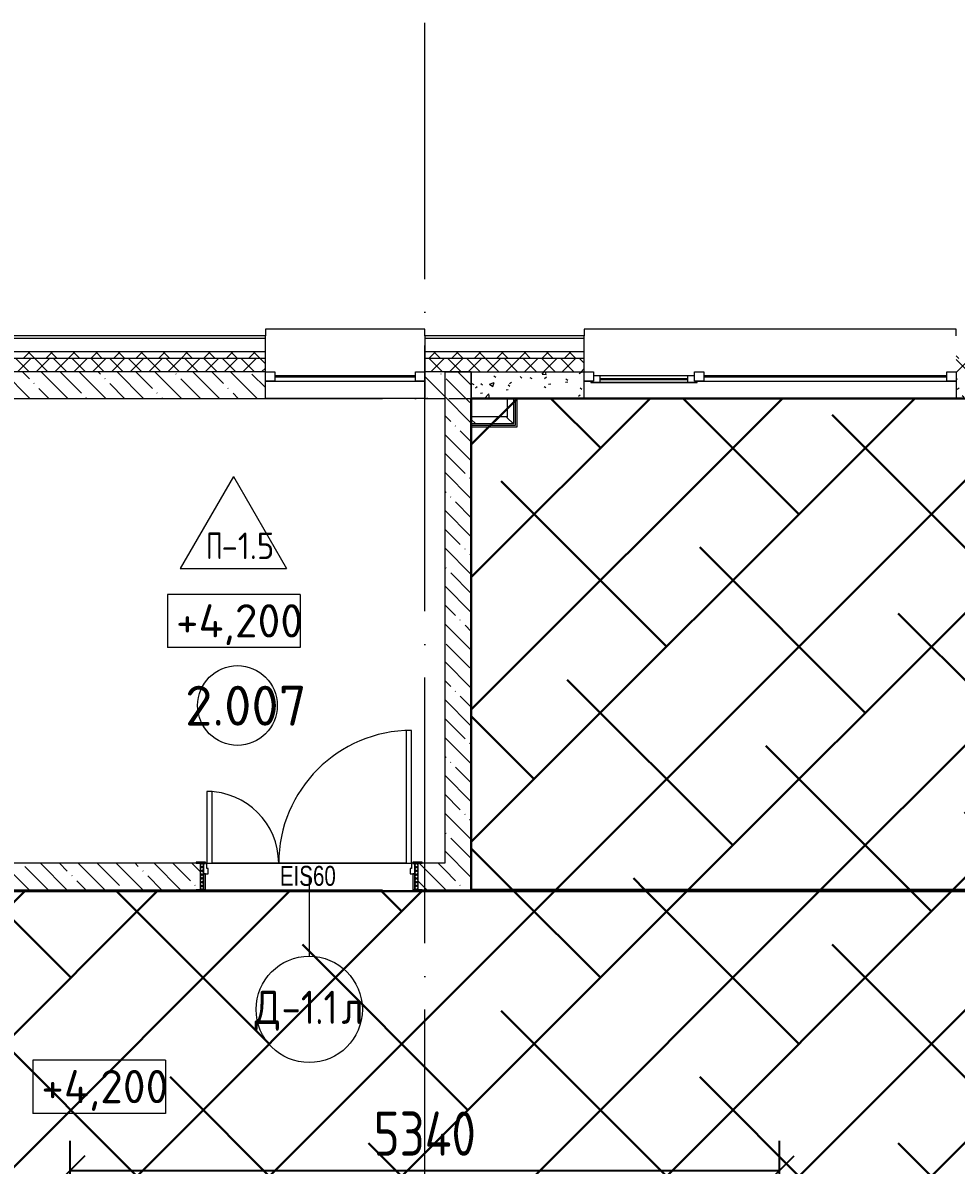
# Model space of a CAD drawing. Header units: millimetres. Extents: x -68946 to 690821, y -552984 to 293768.
# Drawn here: x 5123 to 12149, y -69692 to -61093 of the extents above; entities that cross this region are included whole.
import ezdxf

# ---------------------------------------------------------------- set-up
doc = ezdxf.new("R2010")
doc.units = ezdxf.units.MM
doc.linetypes.add('ADSK_Линия сетки', pattern=[2500, 2000, -250, 0, -250])
doc.layers.get('Defpoints').update_dxf_attribs({"color": 250})
for name, color, linetype, lineweight in [('0) блоки', 250, 'Continuous', 25), ('1.1) Стяжка 5 вып.', 30, 'Continuous', 30), ('1.3) Звуко-изол           5 вып.', 90, 'Continuous', 30), ('A-AREA-____-IDEN', 250, 'Continuous', 9), ('A-DOOR-____-IDEN', 250, 'Continuous', 9), ('A-DOOR-____-MCUT', 250, 'Continuous', 5), ('A-DOOR-____-OTLN', 250, 'Continuous', 5), ('A-DOOR-FRAM-MCUT', 250, 'Continuous', 5), ('A-DOOR-FRAM-OTLN', 250, 'Continuous', 5), ('A-FLOR-____-IDEN', 250, 'Continuous', 9), ('A-FLOR-____-OTLN', 250, 'Continuous', 9), ('A-GLAZ-____-MCUT', 250, 'Continuous', 9), ('A-GLAZ-____-OTLN', 250, 'Continuous', 5), ('A-WALL-____-MCUT', 250, 'Continuous', 13), ('A-WALL-____-PATT', 250, 'Continuous', 13), ('A-WALL-FNSH-MCUT', 250, 'Continuous', 13), ('G-____-____-DIMS', 250, 'Continuous', 9), ('I-WALL-____-OTLN', 250, 'Continuous', 9), ('S-GRID-____-OTLN', 250, 'Continuous', 9)]:
    doc.layers.add(name, color=color, linetype=linetype, lineweight=lineweight)
doc.styles.add('Arial Narrow', font='ARIALN.TTF', dxfattribs={"width": 0.9, "height": 150})
doc.styles.add('GOST Common_1', font='', dxfattribs={"width": 0.9, "height": 250})
doc.styles.add('ISOCPEUR_1', font='isocpeur.ttf', dxfattribs={"width": 0.9, "height": 250})
doc.styles.add('ISOCPEUR_2', font='isocpeur.ttf', dxfattribs={"height": 160})
doc.styles.add('ISOCPEUR_3', font='isocpeur.ttf', dxfattribs={"height": 250})
doc.styles.get("Standard").update_dxf_attribs({"font": 'ГОСТ тип А.ttf'})
doc.styles.get('GOST Common_1').set_extended_font_data('GOST Common')
doc.dimstyles.new('А3', dxfattribs={"dimtxt": 333, "dimasz": 222, "dimexe": 222, "dimexo": 111, "dimgap": 111, "dimtad": 1, "dimtoh": 1, "dimdec": 0, "dimrnd": 0.0015, "dimzin": 0, "dimdsep": 46, "dimtxsty": 'Standard', "dimblk": 'OBLIQUE', "dimcen": 0, "dimclrd": 7, "dimclre": 7, "dimclrt": 7, "dimadec": 0, "dimazin": 0, "dimtfac": 1, "dimtdec": 0, "dimtofl": 0, "dimtmove": 0, "dimatfit": 3, "dimfxl": 1, "dimtolj": 1, "dimtzin": 0, "dimarcsym": 0})
pattern_1 = [(135, (-601.3, -122294.79), (-142.5612, -142.5612), []), (135, (-458.73, -122294.79), (-142.5612, -142.5612), [252.016, -50.403, 3.353, -47.05])]
pattern_2 = [(45, (-601.3, -122294.79), (-141.42136, 141.42136), []), (135, (-601.3, -122294.79), (-141.42136, -141.42136), [])]

# ---------------------------------------------------------------- blocks, each defined once
blk = doc.blocks.new('Дверь_СКБ_2Ст_Внутренняя1 - Н_Д-1_1_1640x2100h_ЛК-42029885-АР1_Маркировочный план 2 этажа С1')
at = {"layer": 'A-DOOR-____-OTLN'}
h = blk.add_hatch(dxfattribs=at)
h.set_pattern_fill('FP_2', color=256, style=0, pattern_type=2)
h.set_pattern_definition([(135, (1481.41, 164.685), (-14.14214, -14.14214), []), (225, (1481.41, 164.685), (14.14214, -14.14214), [])])
h.paths.add_polyline_path([(832.5, -100), (832.5, 100), (807.5, 100), (807.5, -100)])
at = {"layer": 'A-DOOR-FRAM-OTLN'}
h = blk.add_hatch(dxfattribs=at)
h.set_pattern_fill('FP_3', color=256, style=0, pattern_type=2)
h.set_pattern_definition([(45, (-641.384, 164.685), (-14.1421, 14.1421), []), (135, (-641.384, 164.685), (-14.1421, -14.1421), [])])
h.paths.add_polyline_path([(-782.5, -100), (-782.5, 100), (-807.5, 100), (-807.5, -100)])
at = {"layer": 'A-DOOR-____-MCUT'}
for p, q in [((782.5, 1100), (742.5, 1100)), ((742.5, 1100), (742.5, 100)), ((782.5, 100), (782.5, 1100)), ((-757.5, 640), (-757.5, 100)), ((-717.5, 640), (-757.5, 640)), ((-717.5, 100), (-717.5, 640)), ((-757.5, 100), (-717.5, 100)), ((742.5, 100), (782.5, 100))]:
    blk.add_line(p, q, dxfattribs=at)
at = {"layer": 'A-DOOR-____-OTLN'}
for centre, radius, start, end in [((782.5, 100), 1000, 90, 180), ((-757.5, 100), 540, 0, 90)]:
    blk.add_arc(centre, radius, start, end, dxfattribs=at)
at = {"layer": 'A-DOOR-FRAM-MCUT'}
for p, q in [((-767.5, 108), (-837.5, 108)), ((-837.5, 108), (-837.5, 100)), ((-837.5, 100), (-767.5, 100)), ((-782.5, 100), (-807.5, 100)), ((-807.5, 100), (-807.5, -100)), ((-757.5, 100), (-782.5, 100)), ((-782.5, 100), (-782.5, 20)), ((-782.5, -100), (-782.5, 100)), ((-767.5, 100), (-782.5, 100)), ((-782.5, 100), (-782.5, 99)), ((-782.5, 99), (-767.5, 99)), ((-767.5, 100), (-767.5, 108)), ((-767.5, 99), (-767.5, 100)), ((-757.5, 60), (-757.5, 100)), ((782.5, 100), (782.5, 60)), ((807.5, 100), (782.5, 100)), ((862.5, 108), (792.5, 108)), ((792.5, 108), (792.5, 100)), ((807.5, 100), (792.5, 100)), ((792.5, 100), (792.5, 99)), ((792.5, 100), (862.5, 100)), ((792.5, 99), (807.5, 99)), ((807.5, 20), (807.5, 100)), ((832.5, 100), (807.5, 100)), ((807.5, 100), (807.5, -100)), ((807.5, 99), (807.5, 100)), ((832.5, -100), (832.5, 100)), ((862.5, 100), (862.5, 108)), ((-782.5, 20), (-747.5, 20)), ((-767.5, 20), (-782.5, 20)), ((-782.5, 20), (-782.5, -100)), ((-767.5, -100), (-767.5, 20)), ((-747.5, 60), (-757.5, 60)), ((-747.5, 20), (-747.5, 60)), ((782.5, 60), (772.5, 60)), ((772.5, 60), (772.5, 20)), ((772.5, 20), (807.5, 20)), ((807.5, 20), (792.5, 20)), ((792.5, 20), (792.5, -100)), ((807.5, -100), (807.5, 20)), ((-767.5, -100), (-837.5, -100)), ((-837.5, -100), (-837.5, -108)), ((-837.5, -108), (-767.5, -108)), ((-807.5, -100), (-782.5, -100)), ((-782.5, -100), (-767.5, -100)), ((-767.5, -108), (-767.5, -100)), ((792.5, -100), (807.5, -100)), ((862.5, -100), (792.5, -100)), ((792.5, -100), (792.5, -108)), ((792.5, -108), (862.5, -108)), ((807.5, -100), (832.5, -100)), ((862.5, -108), (862.5, -100))]:
    blk.add_line(p, q, dxfattribs=at)
blk = doc.blocks.new('Окно_СКБ_1Ст1 - 120_Окно_СКБ_1Ст_1200_ОК21-37620436-АР1_Маркировочный план 2 этажа С1')
at = {"layer": 'A-GLAZ-____-MCUT'}
for p, q in [((-600, -195), (-600, -125)), ((-600, -125), (-530, -125)), ((-530, -125), (-530, -195)), ((530, -195), (530, -125)), ((530, -125), (600, -125)), ((600, -125), (600, -195)), ((-530, -195), (-600, -195)), ((600, -195), (530, -195))]:
    blk.add_line(p, q, dxfattribs=at)
at = {"layer": 'A-GLAZ-____-MCUT', "lineweight": 5}
for p, q in [((530, -155), (-530, -155)), ((530, -165), (-530, -165))]:
    blk.add_line(p, q, dxfattribs=at)
at = {"layer": 'A-GLAZ-____-OTLN'}
blk.add_line((-600, -195), (600, -195), dxfattribs=at)
blk = doc.blocks.new('WNW_Отлив1 - Отлив_металлический 2-28598878-АР1_Маркировочный план 2 этажа С1')
at = {"layer": 'A-GLAZ-____-OTLN'}
for p, q in [((600, 320), (-600, 320)), ((-600, 320), (-600, 270)), ((600, 270), (600, 320))]:
    blk.add_line(p, q, dxfattribs=at)
blk = doc.blocks.new('Окно_СКБ_2Ст1 - Окно_СКБ_2Ст_2800_ОК12Л-V20-АР1_Маркировочный план 2 этажа С1')
at = {"layer": 'A-GLAZ-____-MCUT'}
for p, q in [((-1400, -195), (-1400, -125)), ((-1400, -125), (-1330, -125)), ((-1330, -125), (-1330, -195)), ((-570, -155), (-1330, -155)), ((-1330, -155), (-1330, -195)), ((-1280, -205), (-1280, -155)), ((-620, -205), (-620, -155)), ((-570, -195), (-570, -125)), ((-570, -125), (-500, -125)), ((-570, -195), (-570, -155)), ((-500, -125), (-500, -195)), ((1330, -195), (1330, -125)), ((1330, -125), (1400, -125)), ((1400, -125), (1400, -195)), ((-1330, -195), (-1400, -195)), ((-1330, -195), (-1350, -195)), ((-1350, -195), (-1350, -205)), ((-1350, -205), (-550, -205)), ((-550, -205), (-1350, -205)), ((-500, -195), (-570, -195)), ((-550, -195), (-570, -195)), ((-550, -205), (-550, -195)), ((1400, -195), (1330, -195))]:
    blk.add_line(p, q, dxfattribs=at)
at = {"layer": 'A-GLAZ-____-MCUT', "lineweight": 5}
for p, q in [((1330, -155), (-500, -155)), ((1330, -165), (-500, -165)), ((-1280, -175), (-620, -175)), ((-620, -185), (-1280, -185))]:
    blk.add_line(p, q, dxfattribs=at)
at = {"layer": 'A-GLAZ-____-OTLN'}
for p, q in [((-1400, -195), (-1350, -195)), ((-550, -195), (1400, -195))]:
    blk.add_line(p, q, dxfattribs=at)
blk = doc.blocks.new('WNW_Отлив1 - Отлив_металлический 2-V21-АР1_Маркировочный план 2 этажа С1')
at = {"layer": 'A-GLAZ-____-OTLN'}
for p, q in [((1400, 320), (-1400, 320)), ((-1400, 320), (-1400, 270)), ((1400, 270), (1400, 320))]:
    blk.add_line(p, q, dxfattribs=at)
blk = doc.blocks.new('AAR_СКБ_Марка_Перекрытия - Марка пола-17325028-АР1_Маркировочный план 2 этажа С1')
at = {"layer": 'A-FLOR-____-IDEN'}
for p, q in [((0, 6.932), (-4.002, 0)), ((0, 6.932), (4.002, 0)), ((-4.002, 0), (4.002, 0))]:
    blk.add_line(p, q, dxfattribs=at)
blk = doc.blocks.new('AAR_СКБ_Марка_Помещения_мал - Номер-28977439-АР1_Маркировочный план 2 этажа С1')
at = {"layer": 'A-AREA-____-IDEN'}
blk.add_circle((-0.028, 0), 3, dxfattribs=at)
blk = doc.blocks.new('Высотные отметки - 10х4_h_-17668432-АР1_Маркировочный план 2 этажа С1')
at = {"layer": 'G-____-____-DIMS'}
for p, q in [((-5, 4), (-5, 0)), ((5, 4), (-5, 4)), ((5, 4), (5, 0)), ((5, 0), (-5, 0))]:
    blk.add_line(p, q, dxfattribs=at)
blk = doc.blocks.new('ADSK_Марка_Дверь - Типоразмер_ADSK_Марка-30565456-АР1_Маркировочный план 2 этажа С1')
at = {"layer": 'A-DOOR-____-IDEN'}
blk.add_circle((0, 0), 4, dxfattribs=at)
blk = doc.blocks.new('_Oblique')
at = {"color": 0, "linetype": 'ByBlock', "lineweight": -2}
blk.add_line((-0.5, -0.5), (0.5, 0.5), dxfattribs=at)
blk = doc.blocks.new('*D3088')
at = {"layer": '0) блоки', "color": 7, "lineweight": -2, "transparency": 16777216}
for p, q in [((5478.7, -71008.8), (5478.7, -69510.6)), ((10818.7, -71008.8), (10818.7, -69510.6)), ((5478.7, -69732.6), (10818.7, -69732.6))]:
    blk.add_line(p, q, dxfattribs=at)
at = {"layer": 'Defpoints', "color": 0, "lineweight": 30, "transparency": 16777216}
for p in [(10818.7, -69732.6), (5478.7, -71119.8), (10818.7, -71119.8)]:
    blk.add_point(p, dxfattribs=at)
at = {"layer": '0) блоки', "color": 7, "lineweight": -2, "transparency": 16777216, "xscale": 222, "yscale": 222, "zscale": 222, "rotation": 180}
blk.add_blockref('_Oblique', (5478.7, -69732.6), dxfattribs=at)
at = {"layer": '0) блоки', "color": 7, "lineweight": -2, "transparency": 16777216, "xscale": 222, "yscale": 222, "zscale": 222}
blk.add_blockref('_Oblique', (10818.7, -69732.6), dxfattribs=at)
at = {"layer": '0) блоки', "color": 7, "transparency": 16777216, "insert": (8148.7, -69455.1), "char_height": 333, "attachment_point": 5}
blk.add_mtext('\\A1;5340', dxfattribs=at)

msp = doc.modelspace()

# ---------------------------------------------------------------- hatches: boundary and pattern name
at = {"layer": '1.1) Стяжка 5 вып.', "lineweight": 30, "true_color": 0xf26722}
h = msp.add_hatch(dxfattribs=at)
h.set_pattern_fill('ANSI32', color=30, scale=222)
h.paths.add_polyline_path([(12998.7456, -63919.7883), (8498.7078, -63919.7883), (8498.7078, -67619.7878), (12998.7456, -67619.7878)])
h = msp.add_hatch(dxfattribs=at)
h.set_pattern_fill('ANSI32', color=30, scale=222)
h.paths.add_polyline_path([(68448.7078, -67629.7872), (49458.6859, -67629.7872), (49458.6859, -67829.7878), (49038.7078, -67829.7878), (49038.7078, -67629.7872), (45158.7078, -67629.7872), (45158.7078, -67829.7878), (44738.7078, -67829.7878), (44738.7078, -67629.7872), (40658.7078, -67629.7872), (40658.7078, -67829.7878), (40238.7078, -67829.7878), (40238.7078, -67629.7872), (35758.6859, -67629.7872), (35758.6859, -67829.7878), (35336.9036, -67829.7878), (35336.9036, -67629.7872), (32053.7078, -67629.7872), (-363.3141, -67629.7872), (-363.3141, -70919.7878), (68448.7078, -70919.7878)])
at = {"layer": '1.3) Звуко-изол           5 вып.', "lineweight": 30}
h = msp.add_hatch(dxfattribs=at)
h.set_pattern_fill('ANSI38', color=256, scale=222)
h.paths.add_polyline_path([(12998.7456, -63919.7883), (8498.7078, -63919.7883), (8498.7078, -67619.7878), (12998.7456, -67619.7878)])
h = msp.add_hatch(dxfattribs=at)
h.set_pattern_fill('ANSI38', color=256, scale=222)
h.paths.add_polyline_path([(68448.7078, -67629.7872), (49458.6859, -67629.7872), (49458.6859, -67829.7878), (49038.7078, -67829.7878), (49038.7078, -67629.7872), (45158.7078, -67629.7872), (45158.7078, -67829.7878), (44738.7078, -67829.7878), (44738.7078, -67629.7872), (40658.7078, -67629.7872), (40658.7078, -67829.7878), (40238.7078, -67829.7878), (40238.7078, -67629.7872), (35758.6859, -67629.7872), (35758.6859, -67829.7878), (35336.9036, -67829.7878), (35336.9036, -67629.7872), (32053.7078, -67629.7872), (-363.3141, -67629.7872), (-363.3141, -70919.7878), (68448.7078, -70919.7878)])
at = {"layer": 'A-WALL-____-PATT', "lineweight": 15, "true_color": 0x000000}
h = msp.add_hatch(dxfattribs=at)
h.set_pattern_fill('FP_16', color=18, style=0, pattern_type=2)
h.set_pattern_definition([(135, (-601.29, -122294.79), (-84.85281, -84.85281), []), (225, (-601.29, -122294.79), (84.85281, -84.85281), [])])
h.paths.add_polyline_path([(68658.7078, -63619.7883), (68658.7078, -63569.7883), (62418.9373, -63569.7883), (62418.9373, -63619.7883), (67832.2751, -63619.7883)])
h.paths.add_polyline_path([(60985.6868, -63619.7883), (61218.9373, -63619.7883), (61218.9373, -63569.7883), (60568.7078, -63569.7883), (60568.7078, -63619.7883)])
h.paths.add_polyline_path([(59668.7078, -63619.7883), (59668.7078, -63569.7883), (52248.9368, -63569.7883), (52248.9368, -63619.7883), (58703.4907, -63619.7883)])
h.paths.add_polyline_path([(49448.9368, -63619.7883), (49448.9368, -63569.7883), (47948.9368, -63569.7883), (47948.9368, -63619.7883), (48433.6081, -63619.7883)])
h.paths.add_polyline_path([(42048.9368, -63619.7883), (42698.9368, -63619.7883), (42698.9368, -63569.7883), (42048.9368, -63569.7883)])
h.paths.add_polyline_path([(45010.314, -63619.7883), (45148.9368, -63619.7883), (45148.9368, -63569.7883), (43598.9368, -63569.7883), (43598.9368, -63619.7883), (43869.2159, -63619.7883)])
h.paths.add_polyline_path([(39248.9368, -63619.7883), (40798.9368, -63619.7883), (40798.9368, -63569.7883), (39248.9368, -63569.7883)])
h.paths.add_polyline_path([(34898.9368, -63619.7883), (36448.9368, -63619.7883), (36448.9368, -63569.7883), (34898.9368, -63569.7883)])
h.paths.add_polyline_path([(32098.9368, -63619.7883), (32098.9368, -63569.7883), (30548.9368, -63569.7883), (30548.9368, -63619.7883), (31317.1372, -63619.7883)])
h.paths.add_polyline_path([(29034.9411, -63619.7883), (29648.9368, -63619.7883), (29648.9368, -63569.7883), (28998.7078, -63569.7883), (28998.7078, -63619.7883)])
h.paths.add_polyline_path([(27748.7078, -63619.7883), (27748.7078, -63569.7883), (23293.7078, -63569.7883), (23293.7078, -63619.7883), (26752.745, -63619.7883)])
h.paths.add_polyline_path([(21617.8037, -63619.7883), (22043.7078, -63619.7883), (22043.7078, -63569.7883), (21303.6859, -63569.7883), (21303.6859, -63619.7883)])
h.paths.add_polyline_path([(20403.6859, -63619.7883), (20403.6859, -63569.7883), (12148.6859, -63569.7883), (12148.6859, -63619.7883), (19906.1566, -63619.7883)])
h.paths.add_polyline_path([(9348.6859, -63619.7883), (9348.6859, -63569.7883), (8148.6859, -63569.7883), (8148.6859, -63619.7883), (8495.1761, -63619.7883)])
h.paths.add_polyline_path([(6948.6859, -63619.7883), (6948.6859, -63569.7883), (-951.3141, -63569.7883), (-951.3141, -63619.7883), (6212.9799, -63619.7883)])
h = msp.add_hatch(dxfattribs=at)
h.set_pattern_fill('FP_17', color=18, style=0, pattern_type=2)
h.set_pattern_definition([(45, (-601.29, -122294.79), (-70.71068, 70.71068), []), (135, (-601.29, -122294.79), (-70.71068, -70.71068), [])])
h.paths.add_polyline_path([(68448.7078, -63719.7883), (68658.7078, -63719.7883), (68658.7078, -63619.7883), (62418.9373, -63619.7883), (62418.9373, -63719.7872), (67832.2751, -63719.7883)])
h.paths.add_polyline_path([(60985.6868, -63719.7883), (61218.9373, -63719.7883), (61218.9373, -63619.7883), (60568.7078, -63619.7883), (60568.7078, -63719.7883)])
h.paths.add_polyline_path([(59668.7078, -63719.7883), (59668.7078, -63619.7883), (52248.9368, -63619.7883), (52248.9368, -63719.7883), (58703.4907, -63719.7883)])
h.paths.add_polyline_path([(49448.7078, -63719.7883), (49448.9368, -63719.7872), (49448.7078, -63619.7883), (47948.9368, -63619.7883), (47948.9368, -63719.7883), (49048.7125, -63719.7872)])
h.paths.add_polyline_path([(44748.7078, -63719.7883), (44748.7125, -63719.7872), (45148.9368, -63719.7872), (45148.9368, -63619.7883), (43598.9368, -63619.7883), (43598.9368, -63719.7883), (43869.2159, -63719.7883)])
h.paths.add_polyline_path([(42698.9368, -63719.7883), (42698.9368, -63619.7883), (42048.9368, -63619.7883), (42048.9368, -63719.7883)])
h.paths.add_polyline_path([(40648.7078, -63719.7883), (40798.9368, -63719.7872), (40798.9368, -63619.7883), (39248.9368, -63619.7883), (39248.9368, -63719.7883), (40445.9217, -63719.7872)])
h.paths.add_polyline_path([(35748.7078, -63719.7883), (36448.9368, -63719.7872), (36448.9368, -63619.7883), (34898.9368, -63619.7883), (34898.9368, -63719.7883), (35748.6979, -63719.7872)])
h.paths.add_polyline_path([(30548.9368, -63719.7883), (32098.9368, -63719.7883), (32098.9368, -63619.7883), (30548.9368, -63619.7883)])
h.paths.add_polyline_path([(29034.9411, -63719.7883), (29648.9368, -63719.7883), (29648.9368, -63619.7883), (28998.7078, -63619.7883), (28998.7078, -63719.7883)])
h.paths.add_polyline_path([(27748.7078, -63719.7883), (27748.7078, -63619.7883), (23293.7078, -63619.7883), (23293.7078, -63719.7883), (26752.745, -63719.7883)])
h.paths.add_polyline_path([(22043.7078, -63719.7883), (22043.7078, -63619.7883), (21303.6859, -63619.7883), (21303.6859, -63719.7883), (21617.8037, -63719.7883)])
h.paths.add_polyline_path([(20403.6859, -63719.7883), (20403.6859, -63619.7883), (12148.6859, -63619.7883), (12148.6859, -63719.7883), (19906.1566, -63719.7883)])
h.paths.add_polyline_path([(9348.6859, -63719.7883), (9348.6859, -63619.7883), (8148.6859, -63619.7883), (8148.6859, -63719.7883), (8498.7078, -63719.7883)])
h.paths.add_polyline_path([(6948.6859, -63719.7883), (6948.6859, -63619.7883), (-901.3141, -63619.7883), (-901.3141, -63719.7883), (6212.9799, -63719.7883)])
h = msp.add_hatch(dxfattribs=at)
h.set_pattern_fill('FP_23', color=18, style=0, pattern_type=2)
h.set_pattern_definition(pattern_1)
h.paths.add_polyline_path([(8148.6859, -63919.7883), (8298.7078, -63919.7883), (8298.7078, -63719.7883), (8148.6859, -63719.7883)])
h.paths.add_polyline_path([(6948.6859, -63919.7883), (6948.6859, -63719.7883), (-601.2533, -63719.7883), (-601.2533, -63919.7883), (6212.9799, -63919.7883)])
h = msp.add_hatch(dxfattribs=at)
h.set_pattern_fill('FP_23', color=18, style=0, pattern_type=2)
h.set_pattern_definition(pattern_1)
h.paths.add_polyline_path([(8495.1761, -67619.7878), (8498.7078, -67619.7878), (8498.7078, -63719.7878), (8298.7078, -63719.7878), (8298.7078, -67619.7878)])
h = msp.add_hatch(dxfattribs=at)
h.set_pattern_fill('FP_24', color=18, style=0, pattern_type=2)
h.set_pattern_definition([(50, (-601.3, -122294.8), (364.368, -31.8783), [38.1, -419.1]), (355, (-601.3, -122294.8), (-70.4859, 382.1133), [30.48, -335.28]), (100.451, (-570.93, -122297.45), (293.885, 350.2334), [32.38, -356.18]), (46.184, (-601.3, -122193.2), (542.1585, -84.0858), [57.15, -628.65]), (96.636, (-556.1, -122200.2), (474.805, 494.8554), [48.57, -534.27]), (351.184, (-601.3, -122193.2), (474.81, 494.85), [45.72, -502.92]), (21, (-550.5, -122218.6), (303.2285, -204.5305), [38.1, -419.1]), (326, (-550.5, -122218.6), (123.604, 368.376), [30.48, -335.28]), (71.451, (-525.22, -122235.63), (426.8341, 163.8427), [32.38, -356.18]), (37.5, (-601.29, -122294.79), (6.17665, 169.11015), [16.764, -314.452, 16.764, -323.596, -336.55]), (37.5, (-601.29, -122294.79), (6.17665, 169.11015), [-671.576, 16.764, -319.786]), (7.5, (-601.3, -122294.79), (133.6389, 200.3615), [16.764, -177.292, 16.764, -306.832, -128.27]), (7.5, (-601.3, -122294.79), (133.6389, 200.3615), [-517.652, 16.764, -111.506]), (327.5, (-714.58, -122294.79), (271.18182, -11.45836), [16.764, -110.236, 16.764, -379.476, -525.78]), (327.5, (-714.58, -122294.79), (271.18182, -11.45836), [-523.24, 16.764, -509.016]), (317.5, (-765.38, -122294.8), (296.2585, 50.85285), [16.764, -148.336, 16.764, -246.38, -373.38]), (317.5, (-765.38, -122294.8), (296.2585, 50.85285), [-428.244, 16.764, -356.616])])
h.paths.add_polyline_path([(12998.7456, -63919.7883), (12998.7456, -63719.7883), (12148.6859, -63719.7883), (12148.6859, -63919.7883)])
h.paths.add_polyline_path([(8498.7078, -63919.7883), (9348.6859, -63919.7883), (9348.6859, -63719.7883), (8498.7078, -63719.7883)])
h = msp.add_hatch(dxfattribs=at)
h.set_pattern_fill('FP_25', color=18, style=0, pattern_type=2)
h.set_pattern_definition(pattern_2)
h.paths.add_polyline_path([(8818.7298, -64109.7883), (8818.7298, -63919.9668), (8768.7298, -63919.9668), (8768.7298, -64109.7883)])
h = msp.add_hatch(dxfattribs=at)
h.set_pattern_fill('FP_25', color=18, style=0, pattern_type=2)
h.set_pattern_definition(pattern_2)
h.paths.add_polyline_path([(8768.7298, -64109.7883), (8768.7298, -64059.7883), (8498.7078, -64059.7883), (8498.7078, -64109.7883)])
h = msp.add_hatch(dxfattribs=at)
h.set_pattern_fill('FP_23', color=18, style=0, pattern_type=2)
h.set_pattern_definition(pattern_1)
h.paths.add_polyline_path([(8128.7078, -67619.7878), (8298.7078, -67619.7878), (8298.7078, -67419.7878), (8098.7078, -67419.7878), (8098.7078, -67619.7878)])
h.paths.add_polyline_path([(6458.7078, -67619.7878), (6458.7078, -67419.7878), (-801.2533, -67419.7878), (-801.2533, -67619.7878), (6428.7078, -67619.7878)])

# ---------------------------------------------------------------- linework, layer by layer
at = {"layer": '1.1) Стяжка 5 вып.', "lineweight": 30}
for points in [[(8498.7078, -67619.7878), (12998.7456, -67619.7878), (12998.7456, -63919.7883), (8498.7078, -63919.7883)], [(-363.3141, -67629.7872), (68448.7078, -67629.7872), (68448.7078, -70919.7878), (-363.3141, -70919.7878)]]:
    msp.add_lwpolyline(points, close=True, dxfattribs=at)
at = {"layer": 'A-DOOR-____-IDEN', "color": 18, "true_color": 0x000000}
msp.add_line((7278.7078, -67519.7878), (7278.2504, -68119.7878), dxfattribs=at)
at = {"layer": 'A-FLOR-____-OTLN', "color": 18, "lineweight": 5, "true_color": 0x000000}
for p, q in [((6548.7078, -67419.7878), (8008.7078, -67419.7878)), ((8008.7078, -67419.7878), (6548.7078, -67419.7878))]:
    msp.add_line(p, q, dxfattribs=at)
at = {"layer": 'A-WALL-____-MCUT', "color": 18, "lineweight": 15, "true_color": 0x000000}
for p, q in [((6948.6859, -63469.7883), (-1051.3141, -63469.7883)), ((9348.6859, -63469.7883), (8148.6859, -63469.7883)), ((6948.6859, -63569.7883), (-951.3141, -63569.7883)), ((6948.6859, -63619.7883), (-901.3141, -63619.7883)), ((6948.6859, -63719.7883), (6948.6859, -63569.7883)), ((8148.6859, -63569.7883), (8148.6859, -63719.7883)), ((9348.6859, -63569.7883), (8148.6859, -63569.7883)), ((9348.6859, -63619.7883), (8148.6859, -63619.7883)), ((9348.6859, -63719.7883), (9348.6859, -63569.7883)), ((6948.6859, -63719.7883), (-601.2533, -63719.7883)), ((6948.6859, -63919.7883), (6948.6859, -63719.7883)), ((8148.6859, -63719.7883), (8148.6859, -63919.7883)), ((8298.7078, -63719.7883), (8148.6859, -63719.7883)), ((8298.7078, -63719.7878), (8298.7078, -67419.7878)), ((8498.7078, -63719.7878), (8298.7078, -63719.7878)), ((8298.7078, -63719.7883), (8498.7078, -63719.7883)), ((8498.7078, -67619.7878), (8498.7078, -63719.7878)), ((8498.7078, -63719.7883), (9348.6859, -63719.7883)), ((8498.7078, -63719.7883), (8498.7078, -63919.7883)), ((9348.6859, -63919.7883), (9348.6859, -63719.7883)), ((12148.6859, -63719.7883), (12148.6859, -63919.7883)), ((-601.2533, -63919.7883), (6948.6859, -63919.7883)), ((8148.6859, -63919.7883), (8298.7078, -63919.7883)), ((8498.7078, -63919.7883), (9348.6859, -63919.7883)), ((8768.7298, -63919.9668), (8768.7298, -64059.7883)), ((8818.7298, -63919.9668), (8768.7298, -63919.9668)), ((8818.7298, -64109.7883), (8818.7298, -63919.9668)), ((8831.2298, -64122.2883), (8831.2298, -63919.9668)), ((12148.6859, -63919.7883), (12998.7456, -63919.7883)), ((8768.7298, -64059.7883), (8498.7078, -64059.7883)), ((8498.7078, -64109.7883), (8818.7298, -64109.7883)), ((8498.7078, -64122.2883), (8831.2298, -64122.2883)), ((6428.7078, -67419.7878), (-601.2533, -67419.7878)), ((8298.7078, -67419.7878), (8128.7078, -67419.7878)), ((-801.2533, -67619.7878), (6428.7078, -67619.7878)), ((8128.7078, -67619.7878), (8498.7078, -67619.7878))]:
    msp.add_line(p, q, dxfattribs=at)
at = {"layer": 'A-WALL-FNSH-MCUT', "lineweight": 15}
for p, q in [((6948.6859, -63449.7883), (-1071.3141, -63449.7883)), ((6948.6859, -63569.7883), (6948.6859, -63449.7883)), ((9348.6859, -63449.7883), (8148.6859, -63449.7883)), ((8148.6859, -63449.7883), (8148.6859, -63569.7883)), ((9348.6859, -63569.7883), (9348.6859, -63449.7883)), ((8843.7298, -63919.9668), (8818.7298, -63919.9668)), ((8843.7298, -64134.7883), (8843.7298, -63919.9668)), ((8498.7078, -64134.7883), (8843.7298, -64134.7883))]:
    msp.add_line(p, q, dxfattribs=at)
at = {"layer": 'I-WALL-____-OTLN', "color": 18, "lineweight": 15, "true_color": 0x000000}
for p, q in [((8148.6859, -63919.7883), (6948.6859, -63919.7883)), ((12148.6859, -63919.7883), (9348.6859, -63919.7883))]:
    msp.add_line(p, q, dxfattribs=at)
at = {"layer": 'S-GRID-____-OTLN', "color": 18, "linetype": 'ADSK_Линия сетки', "true_color": 0x000000}
for p, q in [((8148.7078, -83022.3092), (8148.7078, -61092.7832)), ((-4170.8434, -63919.7878), (72672.5335, -63919.7878)), ((-4170.8434, -67619.7878), (72672.5335, -67619.7878))]:
    msp.add_line(p, q, dxfattribs=at)

# ---------------------------------------------------------------- block references
at = {"layer": 'A-AREA-____-IDEN', "color": 18, "true_color": 0x000000, "xscale": 99.99999999999993, "yscale": 99.99999999999993, "zscale": 99.99999999999993}
msp.add_blockref('AAR_СКБ_Марка_Помещения_мал - Номер-28977439-АР1_Маркировочный план 2 этажа С1', (6741.4156, -66232.0481), dxfattribs=at)
at = {"layer": 'A-DOOR-____-IDEN', "color": 18, "true_color": 0x000000, "xscale": 99.99999999999993, "yscale": 99.99999999999993, "zscale": 99.99999999999993}
msp.add_blockref('ADSK_Марка_Дверь - Типоразмер_ADSK_Марка-30565456-АР1_Маркировочный план 2 этажа С1', (7278.7078, -68519.7878), dxfattribs=at)
at = {"layer": 'A-DOOR-____-OTLN', "color": 18, "true_color": 0x000000}
msp.add_blockref('Дверь_СКБ_2Ст_Внутренняя1 - Н_Д-1_1_1640x2100h_ЛК-42029885-АР1_Маркировочный план 2 этажа С1', (7266.2078, -67519.7878), dxfattribs=at)
at = {"layer": 'A-FLOR-____-IDEN', "color": 18, "true_color": 0x000000, "xscale": 99.99999999999993, "yscale": 99.99999999999993, "zscale": 99.99999999999993}
msp.add_blockref('AAR_СКБ_Марка_Перекрытия - Марка пола-17325028-АР1_Маркировочный план 2 этажа С1', (6708.2126, -65201.3141), dxfattribs=at)
at = {"layer": 'A-GLAZ-____-OTLN', "color": 18, "true_color": 0x000000}
for name, p in [('WNW_Отлив1 - Отлив_металлический 2-28598878-АР1_Маркировочный план 2 этажа С1', (7548.6859, -63719.7883)), ('WNW_Отлив1 - Отлив_металлический 2-V21-АР1_Маркировочный план 2 этажа С1', (10748.6859, -63719.7883)), ('Окно_СКБ_1Ст1 - 120_Окно_СКБ_1Ст_1200_ОК21-37620436-АР1_Маркировочный план 2 этажа С1', (7548.6859, -63594.7883)), ('Окно_СКБ_2Ст1 - Окно_СКБ_2Ст_2800_ОК12Л-V20-АР1_Маркировочный план 2 этажа С1', (10748.6859, -63594.7883))]:
    msp.add_blockref(name, p, dxfattribs=at)
at = {"layer": 'G-____-____-DIMS', "color": 18, "true_color": 0x000000, "xscale": 99.99999999999993, "yscale": 99.99999999999993, "zscale": 99.99999999999993}
for p in [(6711.0722, -65796.351), (5697.1336, -69302.511)]:
    msp.add_blockref('Высотные отметки - 10х4_h_-17668432-АР1_Маркировочный план 2 этажа С1', p, dxfattribs=at)

# ---------------------------------------------------------------- texts
at = {"layer": 'A-AREA-____-IDEN', "color": 18, "true_color": 0x000000, "insert": (6344.6764, -66083.3883), "char_height": 300, "width": 654.177, "attachment_point": 1, "style": 'ISOCPEUR_2'}
msp.add_mtext('2.007', dxfattribs=at)
at = {"layer": 'A-DOOR-____-IDEN', "color": 18, "true_color": 0x000000, "attachment_point": 1}
for s, insert, char_height, width, style in [('EIS60', (7057.7504, -67439.6392), 150, 526.708687, 'Arial Narrow'), ('\\fGOST Common|b0|i0|c204|p34|;\\W.9;Д', (6867.4004, -68379.3372), 250, 245.316375, 'GOST Common_1'), ('-1.1', (7069.8067, -68379.3372), 250, 548.35425, 'GOST Common_1'), ('\\fGOST Common|b0|i0|c204|p34|;\\W.9;л', (7522.2442, -68379.3372), 250, 194.810062, 'GOST Common_1')]:
    msp.add_mtext(s, dxfattribs=dict(at, insert=insert, char_height=char_height, width=width, style=style))
at = {"layer": 'A-FLOR-____-IDEN', "color": 18, "true_color": 0x000000, "char_height": 200, "attachment_point": 1, "style": 'ISOCPEUR_1'}
for s, insert, width in [('\\fISOCPEUR|b0|i0|c204|p34|;\\W.7;П', (6502.9777, -64929.9283), 140.295312), ('-1.5', (6618.7329, -64929.9283), 381.60325)]:
    msp.add_mtext(s, dxfattribs=dict(at, insert=insert, width=width))
at = {"layer": 'G-____-____-DIMS', "color": 18, "true_color": 0x000000, "char_height": 250, "width": 1045.711485, "attachment_point": 1, "line_spacing_factor": 1.149209, "style": 'ISOCPEUR_3'}
for insert in [(6275.359, -65469.737), (5261.4205, -68975.8971)]:
    msp.add_mtext('+4,200', dxfattribs=dict(at, insert=insert))

# ---------------------------------------------------------------- dimensions: what is measured, and where the dimension line sits
at = {"layer": '0) блоки'}
dim = msp.add_linear_dim(base=(10818.7078, -69732.5861), p1=(5478.7078, -71119.7883), p2=(10818.7078, -71119.7883), dimstyle='А3', dxfattribs=at)
dim.commit()
dim.dimension.update_dxf_attribs({"geometry": '*D3088', "text_midpoint": (8148.7078, -69455.0861)})

doc.saveas('drawing.dxf')
